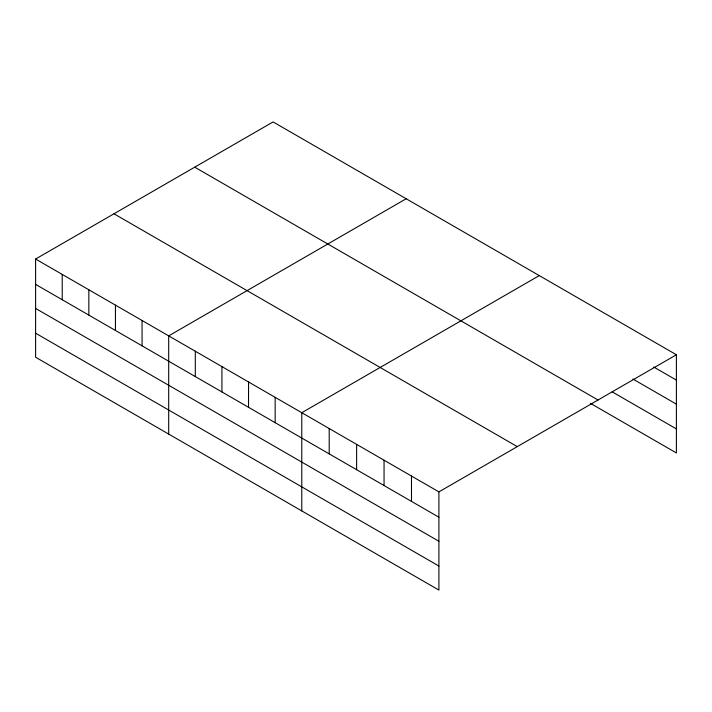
<?xml version="1.0" encoding="UTF-8"?>
<svg xmlns="http://www.w3.org/2000/svg" width="712" height="712" viewBox="0 0 712 712"><rect width="100%" height="100%" fill="white"/><g stroke="black" fill="none" stroke-linecap="round" stroke-linejoin="round"><path stroke-width="1.07" d="M438.904 541.262L438.904 491.876L35.6 259.035L35.6 357.237L438.904 590.079L438.904 541.262L35.6 308.421M590.346 403.277L676.4 452.966L676.4 354.763L273.097 121.921L35.6 259.035M406.187 198.755L168.691 335.877L168.691 434.071M539.278 275.597L301.781 412.711L301.781 510.913M438.904 491.876L676.4 354.763M653.705 367L676.4 380.101M632.897 379.033L676.4 404.149M612.097 391.796L676.4 428.918M194.723 167.169L598.027 400.01M113.973 213.787L517.277 446.629M35.6 284.373L438.904 517.215M35.6 333.189L438.904 566.04M411.483 476.043L411.483 501.382M384.053 460.21L384.053 485.548M356.632 444.377L356.632 469.715M329.202 428.544L329.202 453.882M275.161 397.349L275.161 422.679M248.541 381.979L248.541 407.317M221.93 366.609L221.93 391.947M195.31 351.238L195.31 376.577M142.071 320.507L142.071 345.845M115.451 305.137L115.451 330.475M88.84 289.775L88.84 315.105M62.22 274.405L62.22 299.743"/></g></svg>
